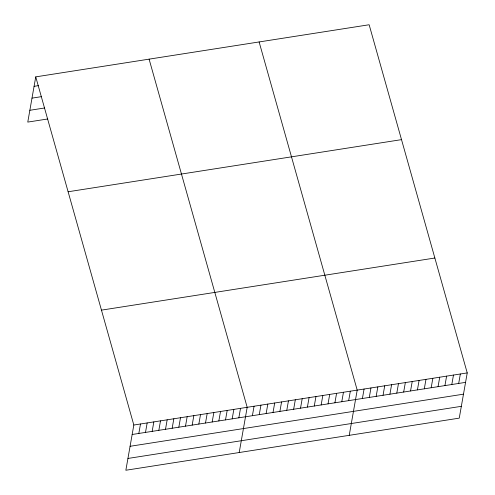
<?xml version="1.0" encoding="UTF-8"?>
<svg xmlns="http://www.w3.org/2000/svg" width="495" height="495" viewBox="0 0 495 495"><rect width="100%" height="100%" fill="white"/><g stroke="black" fill="none" stroke-linecap="round" stroke-linejoin="round"><path stroke-width="0.74" d="M35.745 76.867L133.829 425.026L125.854 470.25L459.255 418.133L467.231 372.908L369.146 24.75L35.745 76.867L27.77 122.092L47.774 118.967M138.829 433.447L140.5 423.986M145.499 432.407L147.163 422.947M152.163 431.362L153.834 421.901M158.833 430.322L160.504 420.861M165.503 429.276L167.168 419.816M172.167 428.237L173.838 418.776M178.837 427.191L180.508 417.731M185.507 426.152L187.172 416.691M192.171 425.106L193.842 415.645M198.842 424.067L200.512 414.606M205.512 423.021L207.176 413.56M212.176 421.981L213.846 412.521M218.846 420.942L220.516 411.475M225.516 419.896L227.18 410.435M232.18 418.857L233.85 409.39M238.85 417.811L240.514 408.35M239.209 452.529L247.184 407.311L149.1 59.146M252.394 415.695L254.059 406.234M259.269 414.618L260.939 405.157M266.149 413.542L267.814 404.081M273.023 412.471L274.688 403.01M279.898 411.394L281.568 401.934M286.778 410.318L288.443 400.857M293.653 409.247L295.317 399.781M300.527 408.171L302.197 398.71M307.407 407.094L309.072 397.634M314.282 406.018L315.946 396.557M321.156 404.947L322.827 395.48M328.036 403.871L329.701 394.41M334.911 402.794L336.575 393.333M341.785 401.717L343.456 392.257M348.666 400.647L350.33 391.186M349.235 435.328L357.204 390.11L259.12 41.951M362.414 398.494L364.085 389.033M369.295 397.417L370.959 387.956M376.169 396.346L377.834 386.886M383.043 395.27L384.714 385.809M389.924 394.193L391.588 384.733M396.798 393.123L398.463 383.656M403.673 392.046L405.343 382.586M410.553 390.97L412.217 381.509M417.427 389.893L419.092 380.432M424.302 388.822L425.972 379.356M431.182 387.746L432.847 378.285M438.056 386.669L439.721 377.209M444.931 385.593L446.601 376.132M451.811 384.522L453.476 375.061M458.686 383.446L460.35 373.985M34.075 86.334L38.523 85.635M31.996 98.134L41.63 96.624M29.849 110.292L44.668 107.972M68.112 191.763L401.513 139.639M101.463 310.136L434.864 258.019M133.829 425.026L467.231 372.908M132.159 434.492L465.56 382.369M130.08 446.292L463.481 394.168M127.939 458.45L461.334 406.327"/></g></svg>
